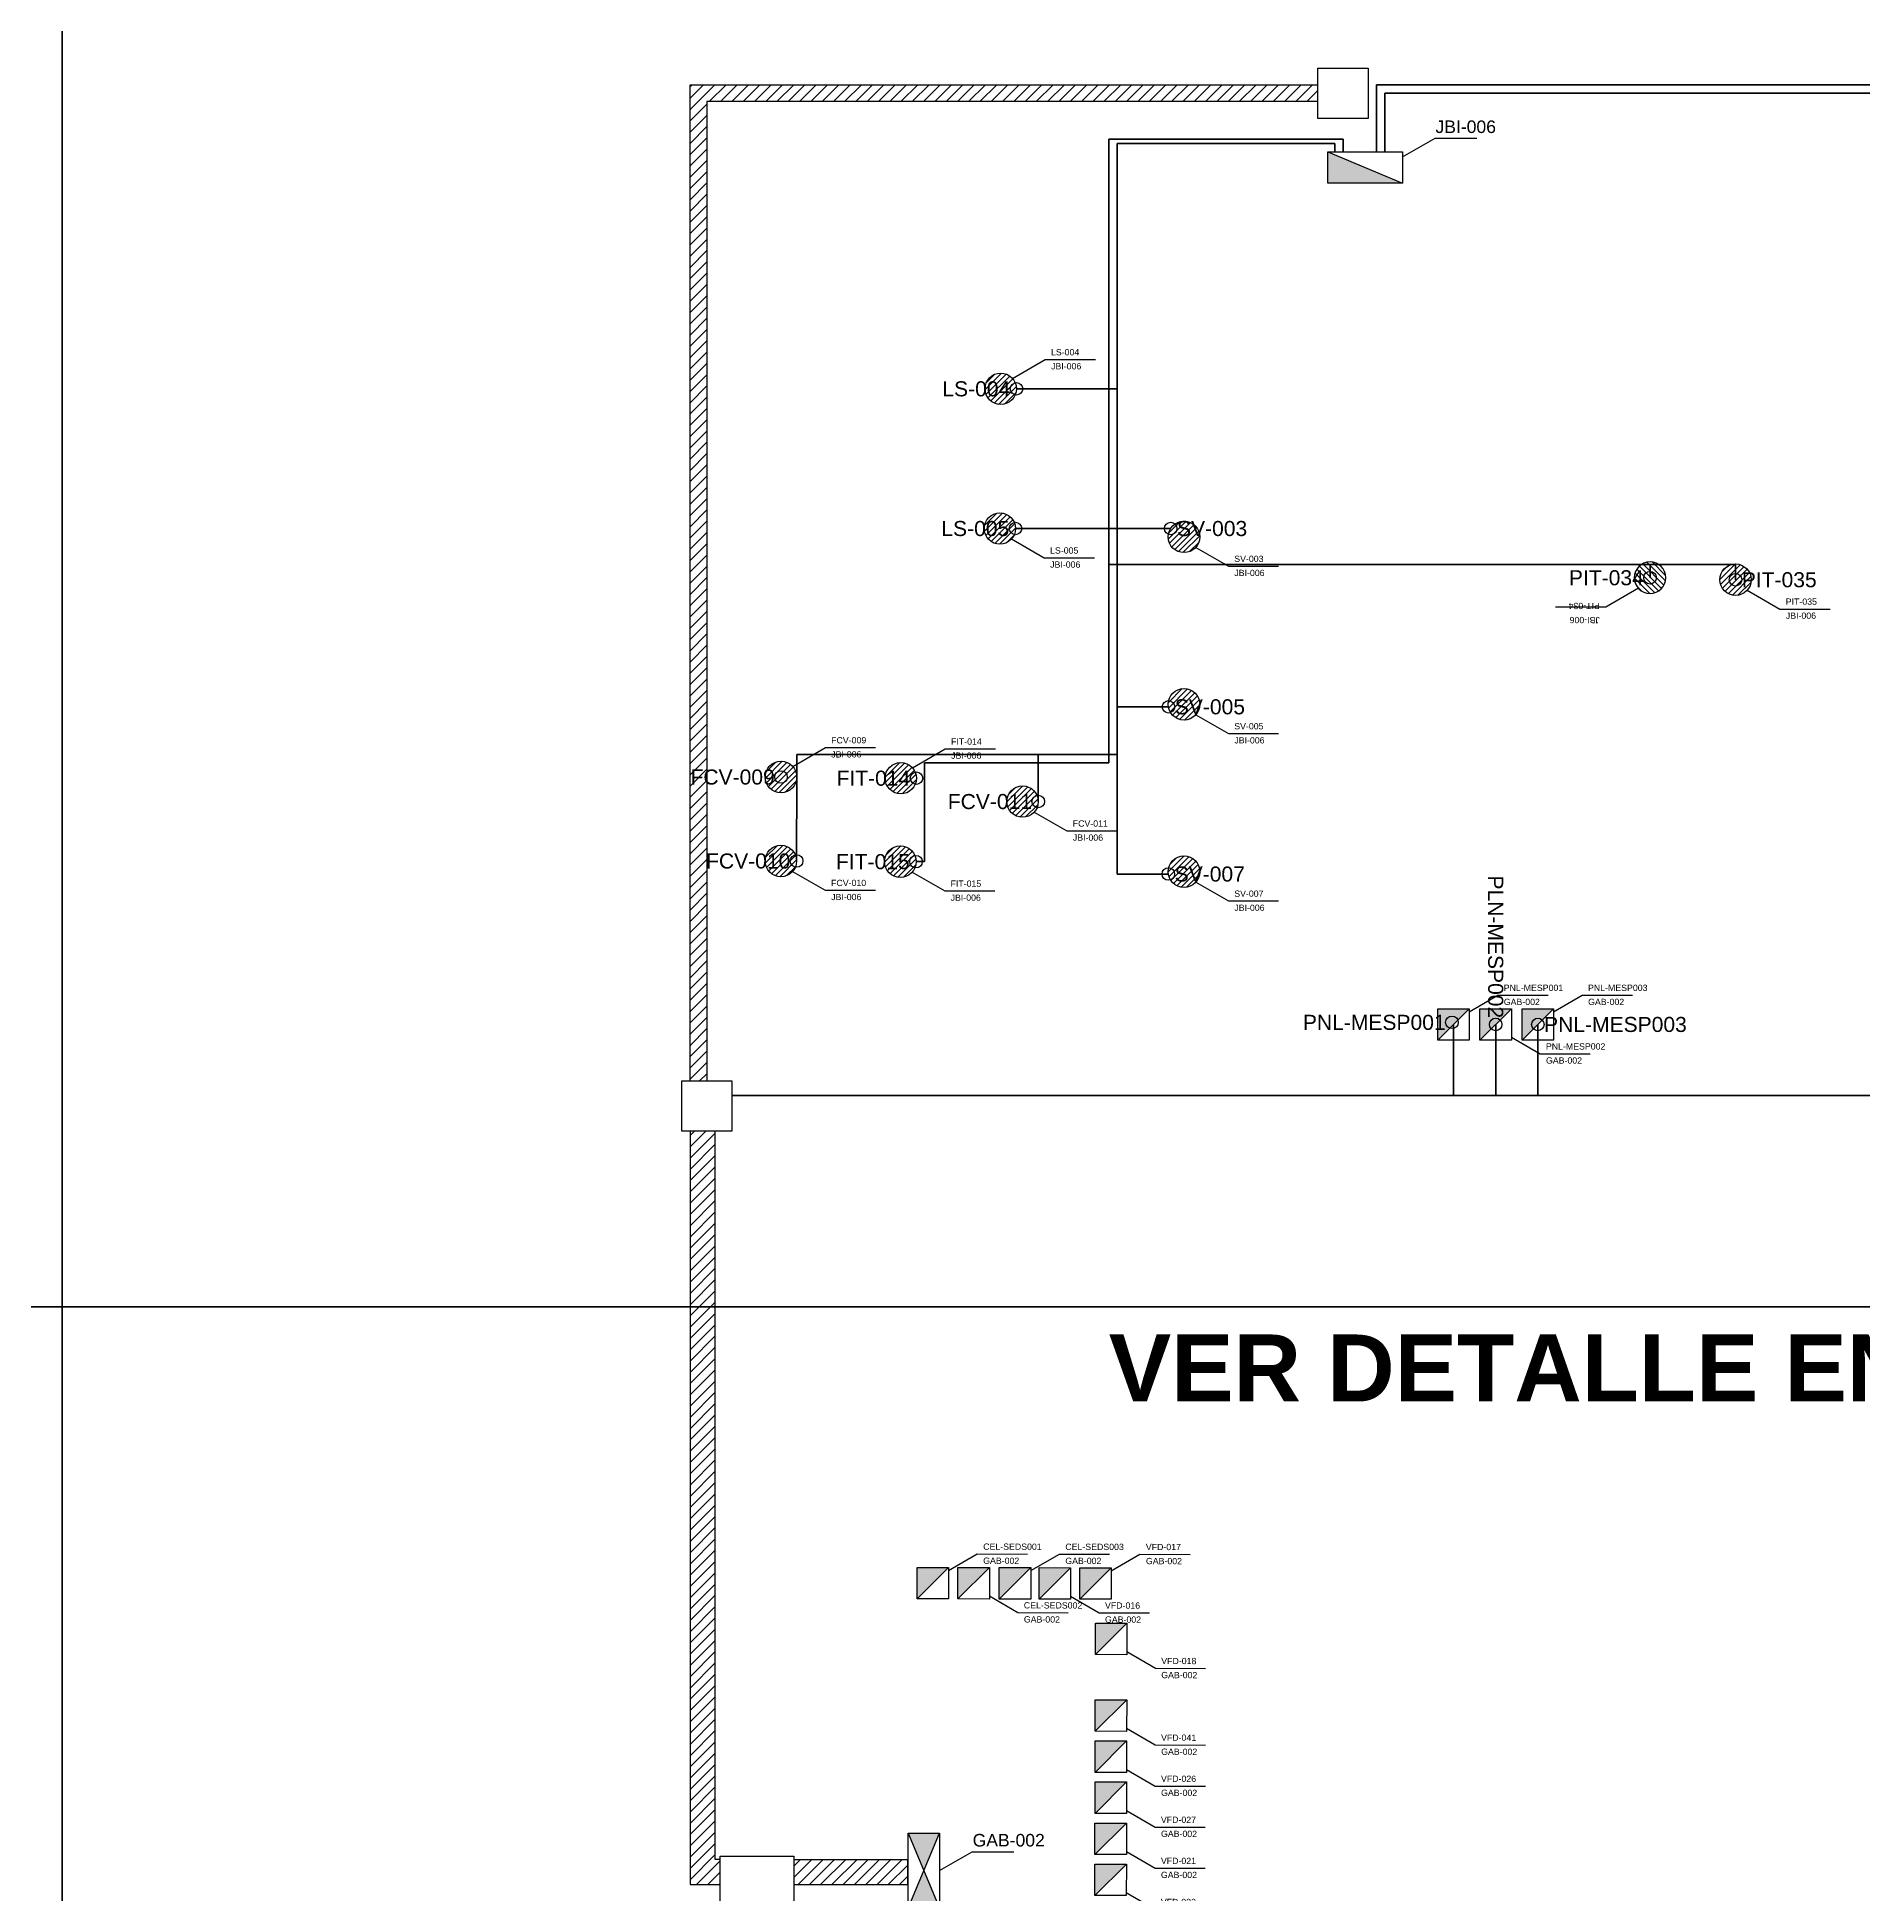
# Model space of a CAD drawing. Header units: metres. Extents: x 0 to 191, y 0 to 87.
# Drawn here: x 150.7 to 172.52, y 45.98 to 68.17 of the extents above; entities that cross this region are included whole.
import ezdxf
from ezdxf.enums import TextEntityAlignment as Align

# ---------------------------------------------------------------- set-up
doc = ezdxf.new("R2010")
doc.units = ezdxf.units.M
for name, color, linetype, lineweight, true_color in [('CANALIZACIONES', 178, 'Continuous', 25, 0x000000), ('CANALIZACIONES ... ANALOGAS', 5, 'Continuous', 50, 0x0000ff), ('CANALIZACIONES ... BANCO', 30, 'Continuous', 25, 0xff7f00), ('CANALIZACIONES ... DIGITALES', 1, 'Continuous', 50, 0xff0000), ('INST', 5, 'Continuous', 25, 0x0000ff), ('vistas', 178, 'Continuous', 25, 0x000000)]:
    doc.layers.add(name, color=color, linetype=linetype, lineweight=lineweight, true_color=true_color)
doc.styles.add('textstyle122', font='')
doc.styles.add('textstyle123', font='')
doc.styles.add('textstyle124', font='')
doc.styles.add('textstyle125', font='')
doc.styles.add('textstyle126', font='')
doc.styles.add('textstyle127', font='')
doc.styles.add('textstyle128', font='')
doc.styles.add('textstyle129', font='')
doc.styles.add('textstyle130', font='')
doc.styles.add('textstyle131', font='')
doc.styles.add('textstyle136', font='')
doc.styles.add('textstyle137', font='')
doc.styles.add('textstyle138', font='')
doc.styles.add('textstyle139', font='')
doc.styles.add('textstyle242', font='')
doc.styles.add('textstyle243', font='')
doc.styles.add('textstyle278', font='')
doc.styles.add('textstyle279', font='')
doc.styles.add('textstyle280', font='')
doc.styles.add('textstyle281', font='')
doc.styles.add('textstyle282', font='')
doc.styles.add('textstyle283', font='')
doc.styles.add('textstyle284', font='')
doc.styles.add('textstyle285', font='')
doc.styles.add('textstyle286', font='')
doc.styles.add('textstyle287', font='')
doc.styles.add('textstyle288', font='')
doc.styles.add('textstyle289', font='')
doc.styles.add('textstyle290', font='')
doc.styles.add('textstyle291', font='')
doc.styles.add('textstyle292', font='')
doc.styles.add('textstyle293', font='')
doc.styles.add('textstyle294', font='')
doc.styles.add('textstyle295', font='')
doc.styles.add('textstyle296', font='')
doc.styles.add('textstyle297', font='')
doc.styles.add('textstyle298', font='')
doc.styles.add('textstyle299', font='')
doc.styles.add('textstyle332', font='')
doc.styles.add('textstyle333', font='')
doc.styles.add('textstyle338', font='')
doc.styles.add('textstyle339', font='')
doc.styles.add('textstyle340', font='')
doc.styles.add('textstyle341', font='')
doc.styles.add('textstyle342', font='')
doc.styles.add('textstyle343', font='')
doc.styles.add('textstyle344', font='')
doc.styles.add('textstyle345', font='')
doc.styles.add('textstyle346', font='')
doc.styles.add('textstyle347', font='')
doc.styles.add('textstyle348', font='')
doc.styles.add('textstyle349', font='')
doc.styles.add('textstyle350', font='')
doc.styles.add('textstyle351', font='')
doc.styles.add('textstyle352', font='')
doc.styles.add('textstyle353', font='')
doc.styles.add('textstyle354', font='')
doc.styles.add('textstyle355', font='')
doc.styles.add('textstyle356', font='')
doc.styles.add('textstyle357', font='')
doc.styles.add('textstyle358', font='')
doc.styles.add('textstyle359', font='')
doc.styles.add('textstyle398', font='')
doc.styles.add('textstyle399', font='')
doc.styles.add('textstyle400', font='')
doc.styles.add('textstyle401', font='')
doc.styles.add('textstyle449', font='')
doc.styles.add('textstyle456', font='')
doc.styles.add('textstyle460', font='')
doc.styles.add('textstyle483', font='')
doc.styles.add('textstyle484', font='')
doc.styles.add('textstyle485', font='')
doc.styles.add('textstyle486', font='')
doc.styles.add('textstyle487', font='')
doc.styles.add('textstyle488', font='')
doc.styles.add('textstyle489', font='')
doc.styles.add('textstyle490', font='')
doc.styles.add('textstyle491', font='')
doc.styles.add('textstyle492', font='')
doc.styles.add('textstyle493', font='')
doc.styles.add('textstyle494', font='')
doc.styles.add('textstyle495', font='')
doc.styles.add('textstyle496', font='')
doc.styles.add('textstyle497', font='')
doc.styles.get('textstyle122').set_extended_font_data('Liberation Sans')
doc.styles.get('textstyle123').set_extended_font_data('Liberation Sans')
doc.styles.get('textstyle124').set_extended_font_data('Liberation Sans')
doc.styles.get('textstyle125').set_extended_font_data('Liberation Sans')
doc.styles.get('textstyle126').set_extended_font_data('Liberation Sans')
doc.styles.get('textstyle127').set_extended_font_data('Liberation Sans')
doc.styles.get('textstyle128').set_extended_font_data('Liberation Sans')
doc.styles.get('textstyle129').set_extended_font_data('Liberation Sans')
doc.styles.get('textstyle130').set_extended_font_data('Liberation Sans')
doc.styles.get('textstyle131').set_extended_font_data('Liberation Sans')
doc.styles.get('textstyle136').set_extended_font_data('Liberation Sans')
doc.styles.get('textstyle137').set_extended_font_data('Liberation Sans')
doc.styles.get('textstyle138').set_extended_font_data('Liberation Sans')
doc.styles.get('textstyle139').set_extended_font_data('Liberation Sans')
doc.styles.get('textstyle242').set_extended_font_data('Liberation Sans')
doc.styles.get('textstyle243').set_extended_font_data('Liberation Sans')
doc.styles.get('textstyle278').set_extended_font_data('Liberation Sans')
doc.styles.get('textstyle279').set_extended_font_data('Liberation Sans')
doc.styles.get('textstyle280').set_extended_font_data('Liberation Sans')
doc.styles.get('textstyle281').set_extended_font_data('Liberation Sans')
doc.styles.get('textstyle282').set_extended_font_data('Liberation Sans')
doc.styles.get('textstyle283').set_extended_font_data('Liberation Sans')
doc.styles.get('textstyle284').set_extended_font_data('Liberation Sans')
doc.styles.get('textstyle285').set_extended_font_data('Liberation Sans')
doc.styles.get('textstyle286').set_extended_font_data('Liberation Sans')
doc.styles.get('textstyle287').set_extended_font_data('Liberation Sans')
doc.styles.get('textstyle288').set_extended_font_data('Liberation Sans')
doc.styles.get('textstyle289').set_extended_font_data('Liberation Sans')
doc.styles.get('textstyle290').set_extended_font_data('Liberation Sans')
doc.styles.get('textstyle291').set_extended_font_data('Liberation Sans')
doc.styles.get('textstyle292').set_extended_font_data('Liberation Sans')
doc.styles.get('textstyle293').set_extended_font_data('Liberation Sans')
doc.styles.get('textstyle294').set_extended_font_data('Liberation Sans')
doc.styles.get('textstyle295').set_extended_font_data('Liberation Sans')
doc.styles.get('textstyle296').set_extended_font_data('Liberation Sans')
doc.styles.get('textstyle297').set_extended_font_data('Liberation Sans')
doc.styles.get('textstyle298').set_extended_font_data('Liberation Sans')
doc.styles.get('textstyle299').set_extended_font_data('Liberation Sans')
doc.styles.get('textstyle332').set_extended_font_data('Liberation Sans')
doc.styles.get('textstyle333').set_extended_font_data('Liberation Sans')
doc.styles.get('textstyle338').set_extended_font_data('Liberation Sans')
doc.styles.get('textstyle339').set_extended_font_data('Liberation Sans')
doc.styles.get('textstyle340').set_extended_font_data('Liberation Sans')
doc.styles.get('textstyle341').set_extended_font_data('Liberation Sans')
doc.styles.get('textstyle342').set_extended_font_data('Liberation Sans')
doc.styles.get('textstyle343').set_extended_font_data('Liberation Sans')
doc.styles.get('textstyle344').set_extended_font_data('Liberation Sans')
doc.styles.get('textstyle345').set_extended_font_data('Liberation Sans')
doc.styles.get('textstyle346').set_extended_font_data('Liberation Sans')
doc.styles.get('textstyle347').set_extended_font_data('Liberation Sans')
doc.styles.get('textstyle348').set_extended_font_data('Liberation Sans')
doc.styles.get('textstyle349').set_extended_font_data('Liberation Sans')
doc.styles.get('textstyle350').set_extended_font_data('Liberation Sans')
doc.styles.get('textstyle351').set_extended_font_data('Liberation Sans')
doc.styles.get('textstyle352').set_extended_font_data('Liberation Sans')
doc.styles.get('textstyle353').set_extended_font_data('Liberation Sans')
doc.styles.get('textstyle354').set_extended_font_data('Liberation Sans')
doc.styles.get('textstyle355').set_extended_font_data('Liberation Sans')
doc.styles.get('textstyle356').set_extended_font_data('Liberation Sans')
doc.styles.get('textstyle357').set_extended_font_data('Liberation Sans')
doc.styles.get('textstyle358').set_extended_font_data('Liberation Sans')
doc.styles.get('textstyle359').set_extended_font_data('Liberation Sans')
doc.styles.get('textstyle398').set_extended_font_data('Liberation Sans')
doc.styles.get('textstyle399').set_extended_font_data('Liberation Sans')
doc.styles.get('textstyle400').set_extended_font_data('Liberation Sans')
doc.styles.get('textstyle401').set_extended_font_data('Liberation Sans')
doc.styles.get('textstyle449').set_extended_font_data('Liberation Sans')
doc.styles.get('textstyle456').set_extended_font_data('Liberation Sans', bold=True)
doc.styles.get('textstyle460').set_extended_font_data('Liberation Sans')
doc.styles.get('textstyle483').set_extended_font_data('Liberation Sans')
doc.styles.get('textstyle484').set_extended_font_data('Liberation Sans')
doc.styles.get('textstyle485').set_extended_font_data('Liberation Sans')
doc.styles.get('textstyle486').set_extended_font_data('Liberation Sans')
doc.styles.get('textstyle487').set_extended_font_data('Liberation Sans')
doc.styles.get('textstyle488').set_extended_font_data('Liberation Sans')
doc.styles.get('textstyle489').set_extended_font_data('Liberation Sans')
doc.styles.get('textstyle490').set_extended_font_data('Liberation Sans')
doc.styles.get('textstyle491').set_extended_font_data('Liberation Sans')
doc.styles.get('textstyle492').set_extended_font_data('Liberation Sans')
doc.styles.get('textstyle493').set_extended_font_data('Liberation Sans')
doc.styles.get('textstyle494').set_extended_font_data('Liberation Sans')
doc.styles.get('textstyle495').set_extended_font_data('Liberation Sans')
doc.styles.get('textstyle496').set_extended_font_data('Liberation Sans')
doc.styles.get('textstyle497').set_extended_font_data('Liberation Sans')

# ---------------------------------------------------------------- blocks, each defined once
blk = doc.blocks.new('Inst_Elec_lin')
at = {"layer": 'INST', "transparency": 33554687}
h = blk.add_hatch(dxfattribs=at)
h.set_pattern_fill('ANSI31', color=256, scale=0.015, style=0, pattern_type=0)
edge = h.paths.add_edge_path(flags=0)
edge.add_arc((0, 0), 0.188, 0, 360)
at = {"layer": 'INST'}
for p, q in [((0.14, 0.125), (0.53, 0.35)), ((0.53, 0.35), (1.13, 0.35))]:
    blk.add_line(p, q, dxfattribs=at)
blk.add_circle((0, 0), 0.188, dxfattribs=at)
for tag, p, style in [('Tag_inst', (0.6, 0.4), 'textstyle128'), ('Inst_EL', (0.601, 0.232), 'textstyle129')]:
    blk.add_attdef(tag, p, '', height=0.075, dxfattribs=dict(at, style=style))
blk = doc.blocks.new('disp')
at = {"layer": 'INST', "transparency": 33554687}
blk.add_hatch(color=256, dxfattribs=at).paths.add_polyline_path([(-0.188, -0.188), (0.188, 0.188), (-0.188, 0.188)], flags=0)
at = {"layer": 'INST'}
for p, q in [((0.188, 0.152), (0.53, 0.35)), ((0.53, 0.35), (1.13, 0.35)), ((-0.188, 0.188), (0.188, 0.188)), ((-0.188, -0.188), (-0.188, 0.188)), ((-0.188, -0.188), (0.188, 0.188)), ((0.188, 0.188), (0.188, -0.188)), ((0.188, -0.188), (-0.188, -0.188))]:
    blk.add_line(p, q, dxfattribs=at)
for tag, p, style in [('Tag_inst', (0.6, 0.4), 'textstyle122'), ('Inst_EL', (0.601, 0.232), 'textstyle123')]:
    blk.add_attdef(tag, p, '', height=0.075, dxfattribs=dict(at, style=style))
blk = doc.blocks.new('disp1')
at = {"layer": 'INST', "transparency": 33554687}
blk.add_hatch(color=256, dxfattribs=at).paths.add_polyline_path([(-0.188, -0.188), (0.188, 0.188), (-0.188, 0.188)], flags=0)
at = {"layer": 'INST'}
for p, q in [((-0.188, 0.188), (0.188, 0.188)), ((-0.188, -0.188), (-0.188, 0.188)), ((-0.188, -0.188), (0.188, 0.188)), ((0.188, 0.188), (0.188, -0.188)), ((0.188, -0.188), (-0.188, -0.188)), ((0.188, -0.152), (0.53, -0.35)), ((0.53, -0.35), (1.13, -0.35))]:
    blk.add_line(p, q, dxfattribs=at)
for tag, p, style in [('Tag_inst', (0.6, -0.3), 'textstyle124'), ('Inst_EL', (0.601, -0.468), 'textstyle125')]:
    blk.add_attdef(tag, p, '', height=0.075, dxfattribs=dict(at, style=style))
blk = doc.blocks.new('Inst_Elec_lin1')
at = {"layer": 'INST', "transparency": 33554687}
h = blk.add_hatch(dxfattribs=at)
h.set_pattern_fill('ANSI31', color=256, scale=0.015, style=0, pattern_type=0)
edge = h.paths.add_edge_path(flags=0)
edge.add_arc((0, 0), 0.188, 0, 360)
at = {"layer": 'INST'}
for p, q in [((0.14, -0.125), (0.53, -0.35)), ((0.53, -0.35), (1.13, -0.35))]:
    blk.add_line(p, q, dxfattribs=at)
blk.add_circle((0, 0), 0.188, dxfattribs=at)
for tag, p, style in [('Tag_inst', (0.6, -0.3), 'textstyle130'), ('Inst_EL', (0.601, -0.468), 'textstyle131')]:
    blk.add_attdef(tag, p, '', height=0.075, dxfattribs=dict(at, style=style))
blk = doc.blocks.new('JB1')
at = {"layer": 'CANALIZACIONES', "transparency": 33554687}
blk.add_hatch(color=256, dxfattribs=at).paths.add_polyline_path([(0, 0.375), (0.893, 0), (0, 0)], flags=0)
at = {"layer": 'CANALIZACIONES'}
for p, q in [((0.893, 0.314), (1.283, 0.539)), ((1.283, 0.539), (1.783, 0.539)), ((0, 0.375), (0.893, 0.375)), ((0, 0), (0, 0.375)), ((0, 0.375), (0.893, 0)), ((0.893, 0.375), (0.893, 0)), ((0.893, 0), (0, 0))]:
    blk.add_line(p, q, dxfattribs=at)
for tag, p, style in [('Tag Caja', (1.289, 0.6), 'textstyle136'), ('El Caja', (1.289, 0.321), 'textstyle137')]:
    blk.add_attdef(tag, p, '', height=0.15, dxfattribs=dict(at, style=style))
blk = doc.blocks.new('GAB1')
at = {"layer": 'CANALIZACIONES', "transparency": 33554687}
blk.add_hatch(color=256, dxfattribs=at).paths.add_polyline_path([(0, 0), (0.375, 0.893), (0, 0.893), (0.375, 0)], flags=0)
at = {"layer": 'CANALIZACIONES'}
for p, q in [((0, 0), (0, 0.893)), ((0, 0.893), (0.375, 0.893)), ((0, 0), (0.375, 0.893)), ((0, 0.893), (0.375, 0)), ((0.375, 0.893), (0.375, 0)), ((0.375, 0.447), (0.764, 0.672)), ((0.764, 0.672), (1.264, 0.672)), ((0.375, 0), (0, 0))]:
    blk.add_line(p, q, dxfattribs=at)
for tag, p, style in [('Tag Gabinete', (0.77, 0.735), 'textstyle127'), ('El GAB', (0.77, 0.5), 'textstyle126')]:
    blk.add_attdef(tag, p, '', height=0.15, dxfattribs=dict(at, style=style))
blk = doc.blocks.new('Pull')
at = {"layer": 'CANALIZACIONES ... BANCO'}
for p, q in [((-0.2, 0.2), (0.2, 0.2)), ((-0.2, -0.2), (-0.2, 0.2)), ((0.2, 0.2), (0.2, -0.2)), ((0.2, -0.2), (-0.2, -0.2))]:
    blk.add_line(p, q, dxfattribs=at)
blk = doc.blocks.new('NODO2')
at = {"layer": 'CANALIZACIONES'}
blk.add_circle((0, 0), 0.05, dxfattribs=at)
at = {"layer": 'CANALIZACIONES', "style": 'textstyle139'}
blk.add_attdef('dest', text='', height=0.12, dxfattribs=at).set_placement((-0.05, 0), align=Align.MIDDLE_RIGHT)
blk = doc.blocks.new('NODO1')
at = {"layer": 'CANALIZACIONES'}
blk.add_circle((0, 0), 0.05, dxfattribs=at)
at = {"layer": 'CANALIZACIONES', "style": 'textstyle138'}
blk.add_attdef('dest', text='', height=0.12, dxfattribs=at).set_placement((0.05, 0), align=Align.MIDDLE_LEFT)

msp = doc.modelspace()

# ---------------------------------------------------------------- hatches: boundary and pattern name
at = {"layer": 'CANALIZACIONES ... BANCO', "transparency": 33554687}
h = msp.add_hatch(dxfattribs=at)
h.set_pattern_fill('ANSI31', color=256, scale=0.03, style=0, pattern_type=0)
h.paths.add_polyline_path([(158.5, 67.6), (166, 67.6), (166, 67.4), (158.7, 67.4), (158.7, 55.7), (158.5, 55.7)], flags=0)
h = msp.add_hatch(dxfattribs=at)
h.set_pattern_fill('ANSI31', color=256, scale=0.03, style=0, pattern_type=0)
h.paths.add_polyline_path([(158.86, 46.4), (158.8, 46.4), (158.8, 55.1), (158.5, 55.1), (158.5, 46.1), (158.86, 46.1)], flags=0)
h = msp.add_hatch(dxfattribs=at)
h.set_pattern_fill('ANSI31', color=256, scale=0.03, style=0, pattern_type=0)
h.paths.add_polyline_path([(159.74, 46.4), (161.1, 46.4), (161.1, 46.1), (159.74, 46.1)], flags=0)

# ---------------------------------------------------------------- linework, layer by layer
at = {"layer": 'CANALIZACIONES ... ANALOGAS'}
for p, q in [((174.1, 67.5), (166.8, 67.5)), ((166.8, 67.5), (166.8, 66.8)), ((163.5, 59.5), (163.5, 66.951)), ((163.5, 66.951), (166.3, 66.951)), ((166.3, 66.951), (166.3, 66.8)), ((170.988, 61.87), (163.5, 61.87)), ((169.967, 61.712), (169.967, 61.87)), ((170.988, 61.688), (170.988, 61.87)), ((161.3, 58.32), (161.3, 59.5)), ((161.3, 59.5), (163.5, 59.5)), ((161.198, 58.32), (161.3, 58.32))]:
    msp.add_line(p, q, dxfattribs=at)
at = {"layer": 'CANALIZACIONES ... BANCO'}
for p, q in [((158.5, 55.7), (158.5, 67.6)), ((158.5, 67.6), (166, 67.6)), ((166, 67.4), (158.7, 67.4)), ((158.7, 67.4), (158.7, 55.7)), ((158.5, 55.1), (158.5, 46.1)), ((158.8, 46.4), (158.8, 55.1)), ((158.86, 46.4), (158.8, 46.4)), ((159.74, 46.4), (161.1, 46.4)), ((161.1, 46.1), (161.1, 46.4)), ((158.5, 46.1), (158.86, 46.1)), ((159.74, 46.1), (161.1, 46.1))]:
    msp.add_line(p, q, dxfattribs=at)
at = {"layer": 'CANALIZACIONES ... DIGITALES'}
for p, q in [((174.2, 67.6), (166.7, 67.6)), ((166.7, 67.6), (166.7, 66.8)), ((163.6, 62.3), (163.6, 66.9)), ((163.6, 66.9), (166.2, 66.9)), ((166.2, 66.9), (166.2, 66.8)), ((162.399, 63.969), (163.6, 63.969)), ((162.387, 62.3), (163.6, 62.3)), ((163.6, 62.3), (164.244, 62.3)), ((163.6, 62.3), (163.6, 58.172)), ((164.215, 60.17), (163.6, 60.17)), ((159.773, 59.331), (159.773, 59.6)), ((159.773, 59.6), (163.6, 59.6)), ((162.659, 59.038), (162.659, 59.6)), ((159.772, 58.328), (159.773, 59.331)), ((163.6, 58.172), (164.213, 58.172)), ((167.619, 56.375), (167.619, 55.526)), ((168.123, 56.375), (168.123, 55.526)), ((168.626, 56.375), (168.626, 55.526)), ((174, 55.526), (159, 55.526))]:
    msp.add_line(p, q, dxfattribs=at)
at = {"layer": 'vistas', "color": 16, "ltscale": 0.0001, "true_color": 0x800000}
for points in [[(111, 83), (151, 83), (151, 53), (111, 53), (111, 83)], [(151, 83), (191, 83), (191, 53), (151, 53), (151, 83)], [(111, 53), (151, 53), (151, 23), (111, 23), (111, 53)], [(151, 53), (191, 53), (191, 23), (151, 23), (151, 53)]]:
    msp.add_lwpolyline(points, dxfattribs=at)

# ---------------------------------------------------------------- block references
at = {"layer": 'CANALIZACIONES'}
ref = msp.add_blockref('JB1', (166.116, 66.425), dxfattribs=at)
ref.add_attrib('Tag Caja', 'JBI-006', (167.404, 67.025), dxfattribs={"height": 0.15, "style": 'textstyle449'})
ref = msp.add_blockref('NODO2', (162.399, 63.969), dxfattribs=dict(at, xscale=1.5, yscale=1.5))
ref.add_attrib('dest', 'LS-004', dxfattribs={"height": 0.18, "style": 'textstyle483'}).set_placement((162.324, 63.969), align=Align.MIDDLE_RIGHT)
ref = msp.add_blockref('NODO2', (162.387, 62.3), dxfattribs=dict(at, xscale=1.5, yscale=1.5))
ref.add_attrib('dest', 'LS-005', dxfattribs={"height": 0.18, "style": 'textstyle484'}).set_placement((162.312, 62.3), align=Align.MIDDLE_RIGHT)
ref = msp.add_blockref('NODO1', (164.241, 62.3), dxfattribs=dict(at, xscale=1.5, yscale=1.5))
ref.add_attrib('dest', 'SV-003', dxfattribs={"height": 0.18, "style": 'textstyle490'}).set_placement((164.316, 62.3), align=Align.MIDDLE_LEFT)
ref = msp.add_blockref('NODO2', (169.967, 61.712), dxfattribs=dict(at, xscale=1.5, yscale=1.5))
ref.add_attrib('dest', 'PIT-034', dxfattribs={"height": 0.18, "style": 'textstyle496'}).set_placement((169.892, 61.712), align=Align.MIDDLE_RIGHT)
ref = msp.add_blockref('NODO1', (170.988, 61.688), dxfattribs=dict(at, xscale=1.5, yscale=1.5))
ref.add_attrib('dest', 'PIT-035', dxfattribs={"height": 0.18, "style": 'textstyle497'}).set_placement((171.063, 61.688), align=Align.MIDDLE_LEFT)
ref = msp.add_blockref('NODO1', (164.215, 60.17), dxfattribs=dict(at, xscale=1.5, yscale=1.5))
ref.add_attrib('dest', 'SV-005', dxfattribs={"height": 0.18, "style": 'textstyle491'}).set_placement((164.29, 60.17), align=Align.MIDDLE_LEFT)
ref = msp.add_blockref('NODO2', (159.586, 59.331), dxfattribs=dict(at, xscale=1.5, yscale=1.5))
ref.add_attrib('dest', 'FCV-009', dxfattribs={"height": 0.18, "style": 'textstyle486'}).set_placement((159.511, 59.331), align=Align.MIDDLE_RIGHT)
ref = msp.add_blockref('NODO2', (161.204, 59.317), dxfattribs=dict(at, xscale=1.5, yscale=1.5))
ref.add_attrib('dest', 'FIT-014', dxfattribs={"height": 0.18, "style": 'textstyle488'}).set_placement((161.129, 59.317), align=Align.MIDDLE_RIGHT)
ref = msp.add_blockref('NODO2', (162.659, 59.038), dxfattribs=dict(at, xscale=1.5, yscale=1.5))
ref.add_attrib('dest', 'FCV-011', dxfattribs={"height": 0.18, "style": 'textstyle489'}).set_placement((162.584, 59.038), align=Align.MIDDLE_RIGHT)
ref = msp.add_blockref('NODO2', (159.772, 58.328), dxfattribs=dict(at, xscale=1.5, yscale=1.5))
ref.add_attrib('dest', 'FCV-010', dxfattribs={"height": 0.18, "style": 'textstyle485'}).set_placement((159.697, 58.328), align=Align.MIDDLE_RIGHT)
ref = msp.add_blockref('NODO2', (161.198, 58.32), dxfattribs=dict(at, xscale=1.5, yscale=1.5))
ref.add_attrib('dest', 'FIT-015', dxfattribs={"height": 0.18, "style": 'textstyle487'}).set_placement((161.123, 58.32), align=Align.MIDDLE_RIGHT)
ref = msp.add_blockref('NODO1', (164.213, 58.172), dxfattribs=dict(at, xscale=1.5, yscale=1.5))
ref.add_attrib('dest', 'SV-007', dxfattribs={"height": 0.18, "style": 'textstyle492'}).set_placement((164.288, 58.172), align=Align.MIDDLE_LEFT)
ref = msp.add_blockref('NODO2', (168.123, 56.375), dxfattribs=dict(at, xscale=1.5, yscale=1.5, rotation=270))
ref.add_attrib('dest', 'PLN-MESP002', dxfattribs={"height": 0.18, "rotation": 270, "style": 'textstyle495'}).set_placement((168.123, 56.45), align=Align.MIDDLE_RIGHT)
ref = msp.add_blockref('NODO2', (167.6, 56.4), dxfattribs=dict(at, xscale=1.5, yscale=1.5))
ref.add_attrib('dest', 'PNL-MESP001', dxfattribs={"height": 0.18, "style": 'textstyle494'}).set_placement((167.525, 56.4), align=Align.MIDDLE_RIGHT)
ref = msp.add_blockref('NODO1', (168.626, 56.375), dxfattribs=dict(at, xscale=1.5, yscale=1.5))
ref.add_attrib('dest', 'PNL-MESP003', dxfattribs={"height": 0.18, "style": 'textstyle493'}).set_placement((168.701, 56.375), align=Align.MIDDLE_LEFT)
ref = msp.add_blockref('GAB1', (161.104, 45.819), dxfattribs=at)
ref.add_attrib('Tag Gabinete', 'GAB-002', (161.875, 46.554), dxfattribs={"height": 0.15, "style": 'textstyle460'})
at = {"layer": 'CANALIZACIONES ... BANCO'}
for p, xscale, yscale in [((166.3, 67.5), 1.5, 1.5), ((158.7, 55.4), 1.5, 1.5), ((159.3, 46), 2.2, 2.2)]:
    msp.add_blockref('Pull', p, dxfattribs=dict(at, xscale=xscale, yscale=yscale))
at = {"layer": 'INST'}
ref = msp.add_blockref('Inst_Elec_lin', (162.211, 63.969), dxfattribs=at)
ref.add_attrib('Tag_inst', 'LS-004', (162.811, 64.369), dxfattribs={"height": 0.075, "style": 'textstyle398'})
ref.add_attrib('Inst_EL', 'JBI-006', (162.812, 64.201), dxfattribs={"height": 0.075, "style": 'textstyle399'})
ref = msp.add_blockref('Inst_Elec_lin1', (162.2, 62.3), dxfattribs=at)
ref.add_attrib('Tag_inst', 'LS-005', (162.8, 62), dxfattribs={"height": 0.075, "style": 'textstyle400'})
ref.add_attrib('Inst_EL', 'JBI-006', (162.801, 61.832), dxfattribs={"height": 0.075, "style": 'textstyle401'})
ref = msp.add_blockref('Inst_Elec_lin1', (164.4, 62.2), dxfattribs=at)
ref.add_attrib('Tag_inst', 'SV-003', (165, 61.9), dxfattribs={"height": 0.075, "style": 'textstyle354'})
ref.add_attrib('Inst_EL', 'JBI-006', (165.001, 61.732), dxfattribs={"height": 0.075, "style": 'textstyle355'})
ref = msp.add_blockref('Inst_Elec_lin1', (169.967, 61.712), dxfattribs=dict(at, yscale=-1, rotation=180))
ref.add_attrib('Tag_inst', 'PIT-034', (169.367, 61.412), dxfattribs={"height": 0.075, "rotation": 180, "style": 'textstyle356'})
ref.add_attrib('Inst_EL', 'JBI-006', (169.367, 61.244), dxfattribs={"height": 0.075, "rotation": 180, "style": 'textstyle357'})
ref = msp.add_blockref('Inst_Elec_lin1', (170.988, 61.688), dxfattribs=at)
ref.add_attrib('Tag_inst', 'PIT-035', (171.588, 61.389), dxfattribs={"height": 0.075, "style": 'textstyle358'})
ref.add_attrib('Inst_EL', 'JBI-006', (171.589, 61.221), dxfattribs={"height": 0.075, "style": 'textstyle359'})
ref = msp.add_blockref('Inst_Elec_lin1', (164.4, 60.2), dxfattribs=at)
ref.add_attrib('Tag_inst', 'SV-005', (165, 59.9), dxfattribs={"height": 0.075, "style": 'textstyle352'})
ref.add_attrib('Inst_EL', 'JBI-006', (165.001, 59.732), dxfattribs={"height": 0.075, "style": 'textstyle353'})
ref = msp.add_blockref('Inst_Elec_lin', (159.586, 59.331), dxfattribs=dict(at, rotation=0.1065044128927213))
ref.add_attrib('Tag_inst', 'FCV-009', (160.185, 59.732), dxfattribs={"height": 0.075, "rotation": 0.1065, "style": 'textstyle242'})
ref.add_attrib('Inst_EL', 'JBI-006', (160.186, 59.564), dxfattribs={"height": 0.075, "rotation": 0.1065, "style": 'textstyle243'})
ref = msp.add_blockref('Inst_Elec_lin', (161.017, 59.317), dxfattribs=at)
ref.add_attrib('Tag_inst', 'FIT-014', (161.617, 59.717), dxfattribs={"height": 0.075, "style": 'textstyle338'})
ref.add_attrib('Inst_EL', 'JBI-006', (161.618, 59.549), dxfattribs={"height": 0.075, "style": 'textstyle339'})
ref = msp.add_blockref('Inst_Elec_lin1', (162.471, 59.038), dxfattribs=at)
ref.add_attrib('Tag_inst', 'FCV-011', (163.071, 58.738), dxfattribs={"height": 0.075, "style": 'textstyle342'})
ref.add_attrib('Inst_EL', 'JBI-006', (163.072, 58.57), dxfattribs={"height": 0.075, "style": 'textstyle343'})
ref = msp.add_blockref('Inst_Elec_lin1', (159.584, 58.328), dxfattribs=at)
ref.add_attrib('Tag_inst', 'FCV-010', (160.184, 58.028), dxfattribs={"height": 0.075, "style": 'textstyle332'})
ref.add_attrib('Inst_EL', 'JBI-006', (160.185, 57.86), dxfattribs={"height": 0.075, "style": 'textstyle333'})
ref = msp.add_blockref('Inst_Elec_lin1', (161.011, 58.32), dxfattribs=at)
ref.add_attrib('Tag_inst', 'FIT-015', (161.611, 58.02), dxfattribs={"height": 0.075, "style": 'textstyle340'})
ref.add_attrib('Inst_EL', 'JBI-006', (161.612, 57.852), dxfattribs={"height": 0.075, "style": 'textstyle341'})
ref = msp.add_blockref('Inst_Elec_lin1', (164.4, 58.2), dxfattribs=at)
ref.add_attrib('Tag_inst', 'SV-007', (165, 57.9), dxfattribs={"height": 0.075, "style": 'textstyle350'})
ref.add_attrib('Inst_EL', 'JBI-006', (165.001, 57.732), dxfattribs={"height": 0.075, "style": 'textstyle351'})
ref = msp.add_blockref('disp', (167.619, 56.375), dxfattribs=at)
ref.add_attrib('Tag_inst', 'PNL-MESP001', (168.219, 56.775), dxfattribs={"height": 0.075, "style": 'textstyle344'})
ref.add_attrib('Inst_EL', 'GAB-002', (168.22, 56.607), dxfattribs={"height": 0.075, "style": 'textstyle345'})
ref = msp.add_blockref('disp', (168.626, 56.375), dxfattribs=at)
ref.add_attrib('Tag_inst', 'PNL-MESP003', (169.226, 56.775), dxfattribs={"height": 0.075, "style": 'textstyle346'})
ref.add_attrib('Inst_EL', 'GAB-002', (169.227, 56.607), dxfattribs={"height": 0.075, "style": 'textstyle347'})
ref = msp.add_blockref('disp1', (168.123, 56.375), dxfattribs=at)
ref.add_attrib('Tag_inst', 'PNL-MESP002', (168.723, 56.075), dxfattribs={"height": 0.075, "style": 'textstyle348'})
ref.add_attrib('Inst_EL', 'GAB-002', (168.724, 55.907), dxfattribs={"height": 0.075, "style": 'textstyle349'})
ref = msp.add_blockref('disp', (161.4, 49.7), dxfattribs=dict(at, rotation=359.8934955871075))
ref.add_attrib('Tag_inst', 'CEL-SEDS001', (162.001, 50.099), dxfattribs={"height": 0.075, "rotation": 359.8935, "style": 'textstyle278'})
ref.add_attrib('Inst_EL', 'GAB-002', (162.001, 49.931), dxfattribs={"height": 0.075, "rotation": 359.8935, "style": 'textstyle279'})
ref = msp.add_blockref('disp', (162.381, 49.698), dxfattribs=dict(at, rotation=359.8934955871075))
ref.add_attrib('Tag_inst', 'CEL-SEDS003', (162.982, 50.097), dxfattribs={"height": 0.075, "rotation": 359.8935, "style": 'textstyle280'})
ref.add_attrib('Inst_EL', 'GAB-002', (162.982, 49.929), dxfattribs={"height": 0.075, "rotation": 359.8935, "style": 'textstyle281'})
ref = msp.add_blockref('disp', (163.343, 49.696), dxfattribs=dict(at, rotation=359.8934955871075))
ref.add_attrib('Tag_inst', 'VFD-017', (163.944, 50.095), dxfattribs={"height": 0.075, "rotation": 359.8935, "style": 'textstyle282'})
ref.add_attrib('Inst_EL', 'GAB-002', (163.945, 49.927), dxfattribs={"height": 0.075, "rotation": 359.8935, "style": 'textstyle283'})
ref = msp.add_blockref('disp1', (161.887, 49.699), dxfattribs=dict(at, rotation=359.8934955871075))
ref.add_attrib('Tag_inst', 'CEL-SEDS002', (162.486, 49.398), dxfattribs={"height": 0.075, "rotation": 359.8935, "style": 'textstyle284'})
ref.add_attrib('Inst_EL', 'GAB-002', (162.487, 49.23), dxfattribs={"height": 0.075, "rotation": 359.8935, "style": 'textstyle285'})
ref = msp.add_blockref('disp1', (162.857, 49.697), dxfattribs=dict(at, rotation=359.8934955871075))
ref.add_attrib('Tag_inst', 'VFD-016', (163.456, 49.396), dxfattribs={"height": 0.075, "rotation": 359.8935, "style": 'textstyle286'})
ref.add_attrib('Inst_EL', 'GAB-002', (163.456, 49.228), dxfattribs={"height": 0.075, "rotation": 359.8935, "style": 'textstyle287'})
ref = msp.add_blockref('disp1', (163.529, 49.034), dxfattribs=dict(at, rotation=359.8934955871075))
ref.add_attrib('Tag_inst', 'VFD-018', (164.128, 48.733), dxfattribs={"height": 0.075, "rotation": 359.8935, "style": 'textstyle288'})
ref.add_attrib('Inst_EL', 'GAB-002', (164.128, 48.565), dxfattribs={"height": 0.075, "rotation": 359.8935, "style": 'textstyle289'})
ref = msp.add_blockref('disp1', (163.527, 48.118), dxfattribs=dict(at, rotation=359.8934955871075))
ref.add_attrib('Tag_inst', 'VFD-041', (164.126, 47.817), dxfattribs={"height": 0.075, "rotation": 359.8935, "style": 'textstyle292'})
ref.add_attrib('Inst_EL', 'GAB-002', (164.127, 47.649), dxfattribs={"height": 0.075, "rotation": 359.8935, "style": 'textstyle293'})
ref = msp.add_blockref('disp1', (163.526, 47.627), dxfattribs=dict(at, rotation=359.8934955871075))
ref.add_attrib('Tag_inst', 'VFD-026', (164.125, 47.326), dxfattribs={"height": 0.075, "rotation": 359.8935, "style": 'textstyle290'})
ref.add_attrib('Inst_EL', 'GAB-002', (164.126, 47.158), dxfattribs={"height": 0.075, "rotation": 359.8935, "style": 'textstyle291'})
ref = msp.add_blockref('disp1', (163.525, 47.137), dxfattribs=dict(at, rotation=359.8934955871075))
ref.add_attrib('Tag_inst', 'VFD-027', (164.124, 46.836), dxfattribs={"height": 0.075, "rotation": 359.8935, "style": 'textstyle294'})
ref.add_attrib('Inst_EL', 'GAB-002', (164.125, 46.668), dxfattribs={"height": 0.075, "rotation": 359.8935, "style": 'textstyle295'})
ref = msp.add_blockref('disp1', (163.524, 46.646), dxfattribs=dict(at, rotation=359.8934955871075))
ref.add_attrib('Tag_inst', 'VFD-021', (164.124, 46.345), dxfattribs={"height": 0.075, "rotation": 359.8935, "style": 'textstyle296'})
ref.add_attrib('Inst_EL', 'GAB-002', (164.124, 46.177), dxfattribs={"height": 0.075, "rotation": 359.8935, "style": 'textstyle297'})
ref = msp.add_blockref('disp1', (163.523, 46.155), dxfattribs=dict(at, rotation=359.8934955871075))
ref.add_attrib('Tag_inst', 'VFD-022', (164.123, 45.854), dxfattribs={"height": 0.075, "rotation": 359.8935, "style": 'textstyle298'})
ref.add_attrib('Inst_EL', 'GAB-002', (164.123, 45.686), dxfattribs={"height": 0.075, "rotation": 359.8935, "style": 'textstyle299'})

# ---------------------------------------------------------------- texts
at = {"layer": 'vistas', "color": 16, "true_color": 0x800000, "style": 'textstyle456'}
msp.add_text('VER DETALLE EN HOJA 09', height=0.8, dxfattribs=at).set_placement((170.797, 52.671), align=Align.TOP_CENTER)

doc.saveas('drawing.dxf')
